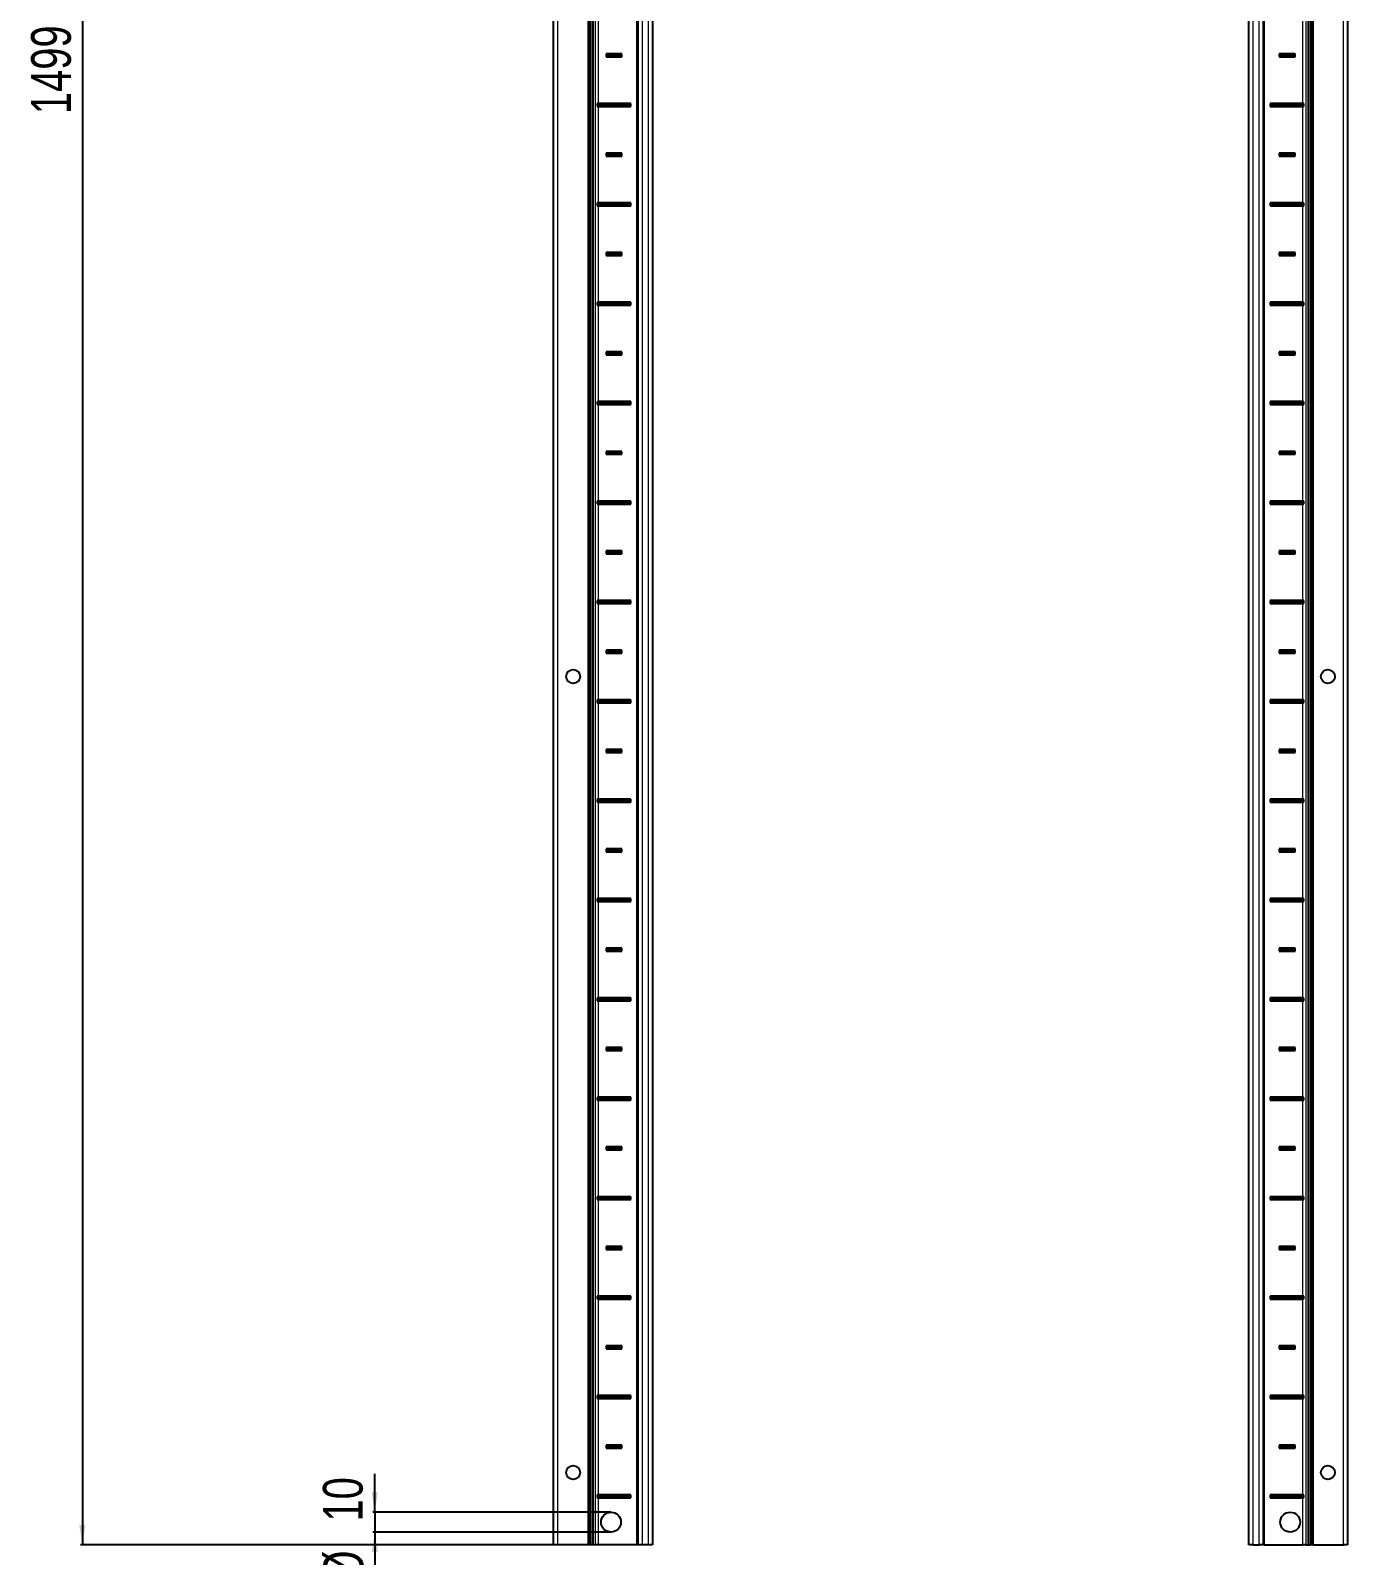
# Model space of a CAD drawing. Header units: millimetres. Extents: x -199 to 3654, y -2047 to 1507.
# Drawn here: x -199 to 463, y -857 to -90 of the extents above; entities that cross this region are included whole.
import ezdxf

# ---------------------------------------------------------------- set-up
doc = ezdxf.new("R2010")
doc.units = ezdxf.units.MM
doc.layers.add('FORMAT', color=7, linetype='Continuous')
doc.styles.add('SLDTEXTSTYLE0', font='TXT', dxfattribs={"width": 0.75})
doc.dimstyles.new('SLDDIMSTYLE0', dxfattribs={"dimtxt": 20, "dimasz": 10, "dimexe": 0, "dimexo": 0.0625, "dimgap": 5, "dimtad": 2, "dimdec": 1, "dimrnd": 1e-09, "dimzin": 12, "dimdsep": 46, "dimtxsty": 'SLDTEXTSTYLE0', "dimsah": 1, "dimcen": 0.09, "dimadec": 0, "dimazin": 3, "dimtfac": 1, "dimtofl": 0, "dimtmove": 0, "dimatfit": 3, "dimfxl": 0, "dimfrac": 2, "dimtolj": 1, "dimtzin": 12, "dimarcsym": 0})
doc.dimstyles.new('SLDDIMSTYLE1', dxfattribs={"dimtxt": 20, "dimasz": 10, "dimexe": 0, "dimexo": 0.0625, "dimgap": 5, "dimtad": 2, "dimdec": 1, "dimrnd": 1e-09, "dimzin": 12, "dimdsep": 46, "dimtxsty": 'SLDTEXTSTYLE0', "dimsah": 1, "dimcen": 0.09, "dimadec": 0, "dimazin": 3, "dimtfac": 1, "dimtmove": 0, "dimatfit": 0, "dimfxl": 0, "dimfrac": 2, "dimtolj": 1, "dimtzin": 12, "dimarcsym": 0})

# ---------------------------------------------------------------- blocks, each defined once
blk = doc.blocks.new('_D')
at = {"layer": 'FORMAT'}
for p, q in [((86.41, 647.21), (-174.15, 647.21)), ((-173.15, 647.21), (-173.15, -851.79)), ((86.41, -851.79), (-174.15, -851.79))]:
    blk.add_line(p, q, dxfattribs=at)
for points in [[(-173.15, 647.21), (-174.69, 637.21), (-171.61, 637.21)], [(-173.15, -851.79), (-171.61, -841.79), (-174.69, -841.79)]]:
    blk.add_solid(points, dxfattribs=at)
at = {"layer": 'FORMAT', "insert": (-198.93, -131.85), "char_height": 20, "attachment_point": 1, "rotation": 90, "style": 'SLDTEXTSTYLE0'}
blk.add_mtext('1499', dxfattribs=at)
blk = doc.blocks.new('_D_3')
at = {"layer": 'FORMAT'}
for p, q in [((-26.02, -835.29), (-26.02, -816.06)), ((92.82, -835.29), (-27.02, -835.29)), ((-26.02, -835.29), (-26.02, -845.29)), ((92.82, -845.29), (-27.02, -845.29)), ((-26.02, -845.29), (-26.02, -864.52))]:
    blk.add_line(p, q, dxfattribs=at)
for points in [[(-26.02, -835.29), (-24.48, -825.29), (-27.56, -825.29)], [(-26.02, -845.29), (-27.56, -855.29), (-24.48, -855.29)]]:
    blk.add_solid(points, dxfattribs=at)
at = {"layer": 'FORMAT', "char_height": 20, "attachment_point": 1, "rotation": 90, "style": 'SLDTEXTSTYLE0'}
for s, insert in [('10', (-52.11, -839.99)), ('%%c', (-51.8, -870.15))]:
    blk.add_mtext(s, dxfattribs=dict(at, insert=insert))

msp = doc.modelspace()

# ---------------------------------------------------------------- linework, layer by layer
at = {"color": 7, "linetype": 'Continuous', "lineweight": 25}
for p, q in [((63.98, -851.79), (63.98, 647.21)), ((81.98, -851.79), (81.98, 647.21)), ((83.77, -851.79), (83.77, 647.21)), ((83.8, -851.79), (83.8, 647.21)), ((106.48, -851.79), (106.48, 647.21)), ((113.68, 647.21), (113.68, -851.79)), ((413.68, -851.79), (413.68, 647.21)), ((420.88, 647.21), (420.88, -851.79)), ((443.55, 647.21), (443.55, -851.79)), ((443.58, 647.21), (443.58, -851.79)), ((445.38, 647.21), (445.38, -851.79)), ((463.38, 647.21), (463.38, -851.79)), ((98.33, -101.54), (90.33, -101.54)), ((90.33, -101.54), (90.33, -103.04)), ((91.08, -102.29), (90.33, -101.54)), ((91.08, -102.29), (90.33, -103.04)), ((90.33, -103.04), (98.33, -103.04)), ((97.58, -102.29), (91.08, -102.29)), ((97.58, -102.29), (98.33, -101.54)), ((97.58, -102.29), (98.33, -103.04)), ((98.33, -103.04), (98.33, -101.54)), ((437.03, -101.54), (429.03, -101.54)), ((429.03, -101.54), (429.03, -103.04)), ((429.78, -102.29), (429.03, -101.54)), ((429.78, -102.29), (429.03, -103.04)), ((429.03, -103.04), (437.03, -103.04)), ((429.78, -102.29), (436.28, -102.29)), ((436.28, -102.29), (437.03, -101.54)), ((436.28, -102.29), (437.03, -103.04)), ((437.03, -103.04), (437.03, -101.54)), ((85.93, -126.65), (85.93, -127.94)), ((86.58, -127.29), (85.93, -126.65)), ((86.58, -127.29), (85.93, -127.94)), ((102.83, -126.54), (86.42, -126.54)), ((86.42, -128.04), (102.83, -128.04)), ((102.08, -127.29), (86.58, -127.29)), ((102.08, -127.29), (102.83, -126.54)), ((102.08, -127.29), (102.83, -128.04)), ((102.83, -128.04), (102.83, -126.54)), ((440.93, -126.54), (424.53, -126.54)), ((424.53, -126.54), (424.53, -128.04)), ((425.28, -127.29), (424.53, -126.54)), ((425.28, -127.29), (424.53, -128.04)), ((424.53, -128.04), (440.93, -128.04)), ((425.28, -127.29), (440.78, -127.29)), ((440.78, -127.29), (441.42, -126.65)), ((440.78, -127.29), (441.42, -127.94)), ((441.42, -127.94), (441.42, -126.65)), ((98.33, -151.54), (90.33, -151.54)), ((90.33, -151.54), (90.33, -153.04)), ((91.08, -152.29), (90.33, -151.54)), ((91.08, -152.29), (90.33, -153.04)), ((90.33, -153.04), (98.33, -153.04)), ((97.58, -152.29), (91.08, -152.29)), ((97.58, -152.29), (98.33, -151.54)), ((97.58, -152.29), (98.33, -153.04)), ((98.33, -153.04), (98.33, -151.54)), ((437.03, -151.54), (429.03, -151.54)), ((429.03, -151.54), (429.03, -153.04)), ((429.78, -152.29), (429.03, -151.54)), ((429.78, -152.29), (429.03, -153.04)), ((429.03, -153.04), (437.03, -153.04)), ((429.78, -152.29), (436.28, -152.29)), ((436.28, -152.29), (437.03, -151.54)), ((436.28, -152.29), (437.03, -153.04)), ((437.03, -153.04), (437.03, -151.54)), ((85.93, -176.65), (85.93, -177.94)), ((86.58, -177.29), (85.93, -176.65)), ((86.58, -177.29), (85.93, -177.94)), ((102.83, -176.54), (86.42, -176.54)), ((86.42, -178.04), (102.83, -178.04)), ((102.08, -177.29), (86.58, -177.29)), ((102.08, -177.29), (102.83, -176.54)), ((102.08, -177.29), (102.83, -178.04)), ((102.83, -178.04), (102.83, -176.54)), ((440.93, -176.54), (424.53, -176.54)), ((424.53, -176.54), (424.53, -178.04)), ((425.28, -177.29), (424.53, -176.54)), ((425.28, -177.29), (424.53, -178.04)), ((424.53, -178.04), (440.93, -178.04)), ((425.28, -177.29), (440.78, -177.29)), ((440.78, -177.29), (441.42, -176.65)), ((440.78, -177.29), (441.42, -177.94)), ((441.42, -177.94), (441.42, -176.65)), ((98.33, -201.54), (90.33, -201.54)), ((90.33, -201.54), (90.33, -203.04)), ((91.08, -202.29), (90.33, -201.54)), ((91.08, -202.29), (90.33, -203.04)), ((90.33, -203.04), (98.33, -203.04)), ((97.58, -202.29), (91.08, -202.29)), ((97.58, -202.29), (98.33, -201.54)), ((97.58, -202.29), (98.33, -203.04)), ((98.33, -203.04), (98.33, -201.54)), ((437.03, -201.54), (429.03, -201.54)), ((429.03, -201.54), (429.03, -203.04)), ((429.78, -202.29), (429.03, -201.54)), ((429.78, -202.29), (429.03, -203.04)), ((429.03, -203.04), (437.03, -203.04)), ((429.78, -202.29), (436.28, -202.29)), ((436.28, -202.29), (437.03, -201.54)), ((436.28, -202.29), (437.03, -203.04)), ((437.03, -203.04), (437.03, -201.54)), ((85.93, -226.65), (85.93, -227.94)), ((86.58, -227.29), (85.93, -226.65)), ((86.58, -227.29), (85.93, -227.94)), ((102.83, -226.54), (86.42, -226.54)), ((86.42, -228.04), (102.83, -228.04)), ((102.08, -227.29), (86.58, -227.29)), ((102.08, -227.29), (102.83, -226.54)), ((102.08, -227.29), (102.83, -228.04)), ((102.83, -228.04), (102.83, -226.54)), ((440.93, -226.54), (424.53, -226.54)), ((424.53, -226.54), (424.53, -228.04)), ((425.28, -227.29), (424.53, -226.54)), ((425.28, -227.29), (424.53, -228.04)), ((424.53, -228.04), (440.93, -228.04)), ((425.28, -227.29), (440.78, -227.29)), ((440.78, -227.29), (441.42, -226.65)), ((440.78, -227.29), (441.42, -227.94)), ((441.42, -227.94), (441.42, -226.65)), ((98.33, -251.54), (90.33, -251.54)), ((90.33, -251.54), (90.33, -253.04)), ((91.08, -252.29), (90.33, -251.54)), ((91.08, -252.29), (90.33, -253.04)), ((90.33, -253.04), (98.33, -253.04)), ((97.58, -252.29), (91.08, -252.29)), ((97.58, -252.29), (98.33, -251.54)), ((97.58, -252.29), (98.33, -253.04)), ((98.33, -253.04), (98.33, -251.54)), ((437.03, -251.54), (429.03, -251.54)), ((429.03, -251.54), (429.03, -253.04)), ((429.78, -252.29), (429.03, -251.54)), ((429.78, -252.29), (429.03, -253.04)), ((429.03, -253.04), (437.03, -253.04)), ((429.78, -252.29), (436.28, -252.29)), ((436.28, -252.29), (437.03, -251.54)), ((436.28, -252.29), (437.03, -253.04)), ((437.03, -253.04), (437.03, -251.54)), ((85.93, -276.65), (85.93, -277.94)), ((86.58, -277.29), (85.93, -276.65)), ((86.58, -277.29), (85.93, -277.94)), ((102.83, -276.54), (86.42, -276.54)), ((86.42, -278.04), (102.83, -278.04)), ((102.08, -277.29), (86.58, -277.29)), ((102.08, -277.29), (102.83, -276.54)), ((102.08, -277.29), (102.83, -278.04)), ((102.83, -278.04), (102.83, -276.54)), ((440.93, -276.54), (424.53, -276.54)), ((424.53, -276.54), (424.53, -278.04)), ((425.28, -277.29), (424.53, -276.54)), ((425.28, -277.29), (424.53, -278.04)), ((424.53, -278.04), (440.93, -278.04)), ((425.28, -277.29), (440.78, -277.29)), ((440.78, -277.29), (441.42, -276.65)), ((440.78, -277.29), (441.42, -277.94)), ((441.42, -277.94), (441.42, -276.65)), ((98.33, -301.54), (90.33, -301.54)), ((90.33, -301.54), (90.33, -303.04)), ((91.08, -302.29), (90.33, -301.54)), ((91.08, -302.29), (90.33, -303.04)), ((90.33, -303.04), (98.33, -303.04)), ((97.58, -302.29), (91.08, -302.29)), ((97.58, -302.29), (98.33, -301.54)), ((97.58, -302.29), (98.33, -303.04)), ((98.33, -303.04), (98.33, -301.54)), ((437.03, -301.54), (429.03, -301.54)), ((429.03, -301.54), (429.03, -303.04)), ((429.78, -302.29), (429.03, -301.54)), ((429.78, -302.29), (429.03, -303.04)), ((429.03, -303.04), (437.03, -303.04)), ((429.78, -302.29), (436.28, -302.29)), ((436.28, -302.29), (437.03, -301.54)), ((436.28, -302.29), (437.03, -303.04)), ((437.03, -303.04), (437.03, -301.54)), ((85.93, -326.65), (85.93, -327.94)), ((86.58, -327.29), (85.93, -326.65)), ((86.58, -327.29), (85.93, -327.94)), ((102.83, -326.54), (86.42, -326.54)), ((86.42, -328.04), (102.83, -328.04)), ((102.08, -327.29), (86.58, -327.29)), ((102.08, -327.29), (102.83, -326.54)), ((102.08, -327.29), (102.83, -328.04)), ((102.83, -328.04), (102.83, -326.54)), ((440.93, -326.54), (424.53, -326.54)), ((424.53, -326.54), (424.53, -328.04)), ((425.28, -327.29), (424.53, -326.54)), ((425.28, -327.29), (424.53, -328.04)), ((424.53, -328.04), (440.93, -328.04)), ((425.28, -327.29), (440.78, -327.29)), ((440.78, -327.29), (441.42, -326.65)), ((440.78, -327.29), (441.42, -327.94)), ((441.42, -327.94), (441.42, -326.65)), ((98.33, -351.54), (90.33, -351.54)), ((90.33, -351.54), (90.33, -353.04)), ((91.08, -352.29), (90.33, -351.54)), ((91.08, -352.29), (90.33, -353.04)), ((97.58, -352.29), (91.08, -352.29)), ((97.58, -352.29), (98.33, -351.54)), ((97.58, -352.29), (98.33, -353.04)), ((98.33, -353.04), (98.33, -351.54)), ((437.03, -351.54), (429.03, -351.54)), ((429.03, -351.54), (429.03, -353.04)), ((429.78, -352.29), (429.03, -351.54)), ((429.78, -352.29), (429.03, -353.04)), ((429.78, -352.29), (436.28, -352.29)), ((436.28, -352.29), (437.03, -351.54)), ((436.28, -352.29), (437.03, -353.04)), ((437.03, -353.04), (437.03, -351.54)), ((90.33, -353.04), (98.33, -353.04)), ((429.03, -353.04), (437.03, -353.04)), ((85.93, -376.65), (85.93, -377.94)), ((86.58, -377.29), (85.93, -376.65)), ((86.58, -377.29), (85.93, -377.94)), ((102.83, -376.54), (86.42, -376.54)), ((86.42, -378.04), (102.83, -378.04)), ((102.08, -377.29), (86.58, -377.29)), ((102.08, -377.29), (102.83, -376.54)), ((102.08, -377.29), (102.83, -378.04)), ((102.83, -378.04), (102.83, -376.54)), ((440.93, -376.54), (424.53, -376.54)), ((424.53, -376.54), (424.53, -378.04)), ((425.28, -377.29), (424.53, -376.54)), ((425.28, -377.29), (424.53, -378.04)), ((424.53, -378.04), (440.93, -378.04)), ((425.28, -377.29), (440.78, -377.29)), ((440.78, -377.29), (441.42, -376.65)), ((440.78, -377.29), (441.42, -377.94)), ((441.42, -377.94), (441.42, -376.65)), ((98.33, -401.54), (90.33, -401.54)), ((90.33, -401.54), (90.33, -403.04)), ((91.08, -402.29), (90.33, -401.54)), ((91.08, -402.29), (90.33, -403.04)), ((90.33, -403.04), (98.33, -403.04)), ((97.58, -402.29), (91.08, -402.29)), ((97.58, -402.29), (98.33, -401.54)), ((97.58, -402.29), (98.33, -403.04)), ((98.33, -403.04), (98.33, -401.54)), ((437.03, -401.54), (429.03, -401.54)), ((429.03, -401.54), (429.03, -403.04)), ((429.78, -402.29), (429.03, -401.54)), ((429.78, -402.29), (429.03, -403.04)), ((429.03, -403.04), (437.03, -403.04)), ((429.78, -402.29), (436.28, -402.29)), ((436.28, -402.29), (437.03, -401.54)), ((436.28, -402.29), (437.03, -403.04)), ((437.03, -403.04), (437.03, -401.54)), ((85.93, -426.65), (85.93, -427.94)), ((86.58, -427.29), (85.93, -426.65)), ((86.58, -427.29), (85.93, -427.94)), ((102.83, -426.54), (86.42, -426.54)), ((86.42, -428.04), (102.83, -428.04)), ((102.08, -427.29), (86.58, -427.29)), ((102.08, -427.29), (102.83, -426.54)), ((102.08, -427.29), (102.83, -428.04)), ((102.83, -428.04), (102.83, -426.54)), ((440.93, -426.54), (424.53, -426.54)), ((424.53, -426.54), (424.53, -428.04)), ((425.28, -427.29), (424.53, -426.54)), ((425.28, -427.29), (424.53, -428.04)), ((424.53, -428.04), (440.93, -428.04)), ((425.28, -427.29), (440.78, -427.29)), ((440.78, -427.29), (441.42, -426.65)), ((440.78, -427.29), (441.42, -427.94)), ((441.42, -427.94), (441.42, -426.65)), ((98.33, -451.54), (90.33, -451.54)), ((90.33, -451.54), (90.33, -453.04)), ((91.08, -452.29), (90.33, -451.54)), ((91.08, -452.29), (90.33, -453.04)), ((97.58, -452.29), (91.08, -452.29)), ((97.58, -452.29), (98.33, -451.54)), ((97.58, -452.29), (98.33, -453.04)), ((98.33, -453.04), (98.33, -451.54)), ((437.03, -451.54), (429.03, -451.54)), ((429.03, -451.54), (429.03, -453.04)), ((429.78, -452.29), (429.03, -451.54)), ((429.78, -452.29), (429.03, -453.04)), ((429.78, -452.29), (436.28, -452.29)), ((436.28, -452.29), (437.03, -451.54)), ((436.28, -452.29), (437.03, -453.04)), ((437.03, -453.04), (437.03, -451.54)), ((90.33, -453.04), (98.33, -453.04)), ((429.03, -453.04), (437.03, -453.04)), ((85.93, -476.65), (85.93, -477.94)), ((86.58, -477.29), (85.93, -476.65)), ((86.58, -477.29), (85.93, -477.94)), ((102.83, -476.54), (86.42, -476.54)), ((86.42, -478.04), (102.83, -478.04)), ((102.08, -477.29), (86.58, -477.29)), ((102.08, -477.29), (102.83, -476.54)), ((102.08, -477.29), (102.83, -478.04)), ((102.83, -478.04), (102.83, -476.54)), ((440.93, -476.54), (424.53, -476.54)), ((424.53, -476.54), (424.53, -478.04)), ((425.28, -477.29), (424.53, -476.54)), ((425.28, -477.29), (424.53, -478.04)), ((424.53, -478.04), (440.93, -478.04)), ((425.28, -477.29), (440.78, -477.29)), ((440.78, -477.29), (441.42, -476.65)), ((440.78, -477.29), (441.42, -477.94)), ((441.42, -477.94), (441.42, -476.65)), ((98.33, -501.54), (90.33, -501.54)), ((90.33, -501.54), (90.33, -503.04)), ((91.08, -502.29), (90.33, -501.54)), ((91.08, -502.29), (90.33, -503.04)), ((90.33, -503.04), (98.33, -503.04)), ((97.58, -502.29), (91.08, -502.29)), ((97.58, -502.29), (98.33, -501.54)), ((97.58, -502.29), (98.33, -503.04)), ((98.33, -503.04), (98.33, -501.54)), ((437.03, -501.54), (429.03, -501.54)), ((429.03, -501.54), (429.03, -503.04)), ((429.78, -502.29), (429.03, -501.54)), ((429.78, -502.29), (429.03, -503.04)), ((429.03, -503.04), (437.03, -503.04)), ((429.78, -502.29), (436.28, -502.29)), ((436.28, -502.29), (437.03, -501.54)), ((436.28, -502.29), (437.03, -503.04)), ((437.03, -503.04), (437.03, -501.54)), ((85.93, -526.65), (85.93, -527.94)), ((86.58, -527.29), (85.93, -526.65)), ((86.58, -527.29), (85.93, -527.94)), ((102.83, -526.54), (86.42, -526.54)), ((86.42, -528.04), (102.83, -528.04)), ((102.08, -527.29), (86.58, -527.29)), ((102.08, -527.29), (102.83, -526.54)), ((102.08, -527.29), (102.83, -528.04)), ((102.83, -528.04), (102.83, -526.54)), ((440.93, -526.54), (424.53, -526.54)), ((424.53, -526.54), (424.53, -528.04)), ((425.28, -527.29), (424.53, -526.54)), ((425.28, -527.29), (424.53, -528.04)), ((424.53, -528.04), (440.93, -528.04)), ((425.28, -527.29), (440.78, -527.29)), ((440.78, -527.29), (441.42, -526.65)), ((440.78, -527.29), (441.42, -527.94)), ((441.42, -527.94), (441.42, -526.65)), ((98.33, -551.54), (90.33, -551.54)), ((90.33, -551.54), (90.33, -553.04)), ((91.08, -552.29), (90.33, -551.54)), ((91.08, -552.29), (90.33, -553.04)), ((97.58, -552.29), (91.08, -552.29)), ((97.58, -552.29), (98.33, -551.54)), ((97.58, -552.29), (98.33, -553.04)), ((98.33, -553.04), (98.33, -551.54)), ((437.03, -551.54), (429.03, -551.54)), ((429.03, -551.54), (429.03, -553.04)), ((429.78, -552.29), (429.03, -551.54)), ((429.78, -552.29), (429.03, -553.04)), ((429.78, -552.29), (436.28, -552.29)), ((436.28, -552.29), (437.03, -551.54)), ((436.28, -552.29), (437.03, -553.04)), ((437.03, -553.04), (437.03, -551.54)), ((90.33, -553.04), (98.33, -553.04)), ((429.03, -553.04), (437.03, -553.04)), ((85.93, -576.65), (85.93, -577.94)), ((86.58, -577.29), (85.93, -576.65)), ((86.58, -577.29), (85.93, -577.94)), ((102.83, -576.54), (86.42, -576.54)), ((86.42, -578.04), (102.83, -578.04)), ((102.08, -577.29), (86.58, -577.29)), ((102.08, -577.29), (102.83, -576.54)), ((102.08, -577.29), (102.83, -578.04)), ((102.83, -578.04), (102.83, -576.54)), ((440.93, -576.54), (424.53, -576.54)), ((424.53, -576.54), (424.53, -578.04)), ((425.28, -577.29), (424.53, -576.54)), ((425.28, -577.29), (424.53, -578.04)), ((424.53, -578.04), (440.93, -578.04)), ((425.28, -577.29), (440.78, -577.29)), ((440.78, -577.29), (441.42, -576.65)), ((440.78, -577.29), (441.42, -577.94)), ((441.42, -577.94), (441.42, -576.65)), ((91.08, -602.29), (90.33, -601.54)), ((98.33, -601.54), (90.33, -601.54)), ((90.33, -601.54), (90.33, -603.04)), ((91.08, -602.29), (90.33, -603.04)), ((90.33, -603.04), (98.33, -603.04)), ((97.58, -602.29), (91.08, -602.29)), ((97.58, -602.29), (98.33, -601.54)), ((97.58, -602.29), (98.33, -603.04)), ((98.33, -603.04), (98.33, -601.54)), ((437.03, -601.54), (429.03, -601.54)), ((429.03, -601.54), (429.03, -603.04)), ((429.78, -602.29), (429.03, -601.54)), ((429.78, -602.29), (429.03, -603.04)), ((429.03, -603.04), (437.03, -603.04)), ((429.78, -602.29), (436.28, -602.29)), ((436.28, -602.29), (437.03, -601.54)), ((436.28, -602.29), (437.03, -603.04)), ((437.03, -603.04), (437.03, -601.54)), ((85.93, -626.65), (85.93, -627.94)), ((86.58, -627.29), (85.93, -626.65)), ((86.58, -627.29), (85.93, -627.94)), ((102.83, -626.54), (86.42, -626.54)), ((86.42, -628.04), (102.83, -628.04)), ((102.08, -627.29), (86.58, -627.29)), ((102.08, -627.29), (102.83, -626.54)), ((102.08, -627.29), (102.83, -628.04)), ((102.83, -628.04), (102.83, -626.54)), ((440.93, -626.54), (424.53, -626.54)), ((424.53, -626.54), (424.53, -628.04)), ((425.28, -627.29), (424.53, -626.54)), ((425.28, -627.29), (424.53, -628.04)), ((424.53, -628.04), (440.93, -628.04)), ((425.28, -627.29), (440.78, -627.29)), ((440.78, -627.29), (441.42, -626.65)), ((440.78, -627.29), (441.42, -627.94)), ((441.42, -627.94), (441.42, -626.65)), ((91.08, -652.29), (90.33, -651.54)), ((98.33, -651.54), (90.33, -651.54)), ((90.33, -651.54), (90.33, -653.04)), ((97.58, -652.29), (98.33, -651.54)), ((98.33, -653.04), (98.33, -651.54)), ((437.03, -651.54), (429.03, -651.54)), ((429.03, -651.54), (429.03, -653.04)), ((429.78, -652.29), (429.03, -651.54)), ((436.28, -652.29), (437.03, -651.54)), ((437.03, -653.04), (437.03, -651.54)), ((91.08, -652.29), (90.33, -653.04)), ((90.33, -653.04), (98.33, -653.04)), ((97.58, -652.29), (91.08, -652.29)), ((97.58, -652.29), (98.33, -653.04)), ((429.78, -652.29), (429.03, -653.04)), ((429.03, -653.04), (437.03, -653.04)), ((429.78, -652.29), (436.28, -652.29)), ((436.28, -652.29), (437.03, -653.04)), ((85.93, -676.65), (85.93, -677.94)), ((86.58, -677.29), (85.93, -676.65)), ((86.58, -677.29), (85.93, -677.94)), ((102.83, -676.54), (86.42, -676.54)), ((86.42, -678.04), (102.83, -678.04)), ((102.08, -677.29), (86.58, -677.29)), ((102.08, -677.29), (102.83, -676.54)), ((102.08, -677.29), (102.83, -678.04)), ((102.83, -678.04), (102.83, -676.54)), ((440.93, -676.54), (424.53, -676.54)), ((424.53, -676.54), (424.53, -678.04)), ((425.28, -677.29), (424.53, -676.54)), ((425.28, -677.29), (424.53, -678.04)), ((424.53, -678.04), (440.93, -678.04)), ((425.28, -677.29), (440.78, -677.29)), ((440.78, -677.29), (441.42, -676.65)), ((440.78, -677.29), (441.42, -677.94)), ((441.42, -677.94), (441.42, -676.65)), ((91.08, -702.29), (90.33, -701.54)), ((98.33, -701.54), (90.33, -701.54)), ((90.33, -701.54), (90.33, -703.04)), ((91.08, -702.29), (90.33, -703.04)), ((90.33, -703.04), (98.33, -703.04)), ((97.58, -702.29), (91.08, -702.29)), ((97.58, -702.29), (98.33, -701.54)), ((97.58, -702.29), (98.33, -703.04)), ((98.33, -703.04), (98.33, -701.54)), ((437.03, -701.54), (429.03, -701.54)), ((429.03, -701.54), (429.03, -703.04)), ((429.78, -702.29), (429.03, -701.54)), ((429.78, -702.29), (429.03, -703.04)), ((429.03, -703.04), (437.03, -703.04)), ((429.78, -702.29), (436.28, -702.29)), ((436.28, -702.29), (437.03, -701.54)), ((436.28, -702.29), (437.03, -703.04)), ((437.03, -703.04), (437.03, -701.54)), ((85.93, -726.65), (85.93, -727.94)), ((86.58, -727.29), (85.93, -726.65)), ((86.58, -727.29), (85.93, -727.94)), ((102.83, -726.54), (86.42, -726.54)), ((86.42, -728.04), (102.83, -728.04)), ((102.08, -727.29), (86.58, -727.29)), ((102.08, -727.29), (102.83, -726.54)), ((102.08, -727.29), (102.83, -728.04)), ((102.83, -728.04), (102.83, -726.54)), ((440.93, -726.54), (424.53, -726.54)), ((424.53, -726.54), (424.53, -728.04)), ((425.28, -727.29), (424.53, -726.54)), ((425.28, -727.29), (424.53, -728.04)), ((424.53, -728.04), (440.93, -728.04)), ((425.28, -727.29), (440.78, -727.29)), ((440.78, -727.29), (441.42, -726.65)), ((440.78, -727.29), (441.42, -727.94)), ((441.42, -727.94), (441.42, -726.65)), ((91.08, -752.29), (90.33, -751.54)), ((98.33, -751.54), (90.33, -751.54)), ((90.33, -751.54), (90.33, -753.04)), ((97.58, -752.29), (98.33, -751.54)), ((98.33, -753.04), (98.33, -751.54)), ((429.03, -751.54), (429.03, -753.04)), ((437.03, -751.54), (429.03, -751.54)), ((429.78, -752.29), (429.03, -751.54)), ((436.28, -752.29), (437.03, -751.54)), ((437.03, -753.04), (437.03, -751.54)), ((91.08, -752.29), (90.33, -753.04)), ((90.33, -753.04), (98.33, -753.04)), ((97.58, -752.29), (91.08, -752.29)), ((97.58, -752.29), (98.33, -753.04)), ((429.78, -752.29), (429.03, -753.04)), ((429.03, -753.04), (437.03, -753.04)), ((429.78, -752.29), (436.28, -752.29)), ((436.28, -752.29), (437.03, -753.04)), ((85.93, -776.65), (85.93, -777.94)), ((86.58, -777.29), (85.93, -776.65)), ((86.58, -777.29), (85.93, -777.94)), ((102.83, -776.54), (86.42, -776.54)), ((86.42, -778.04), (102.83, -778.04)), ((102.08, -777.29), (86.58, -777.29)), ((102.08, -777.29), (102.83, -776.54)), ((102.08, -777.29), (102.83, -778.04)), ((102.83, -778.04), (102.83, -776.54)), ((440.93, -776.54), (424.53, -776.54)), ((424.53, -776.54), (424.53, -778.04)), ((425.28, -777.29), (424.53, -776.54)), ((425.28, -777.29), (424.53, -778.04)), ((424.53, -778.04), (440.93, -778.04)), ((425.28, -777.29), (440.78, -777.29)), ((440.78, -777.29), (441.42, -776.65)), ((440.78, -777.29), (441.42, -777.94)), ((441.42, -777.94), (441.42, -776.65)), ((91.08, -802.29), (90.33, -801.54)), ((90.33, -801.54), (90.33, -803.04)), ((98.33, -801.54), (90.33, -801.54)), ((91.08, -802.29), (90.33, -803.04)), ((90.33, -803.04), (98.33, -803.04)), ((97.58, -802.29), (91.08, -802.29)), ((97.58, -802.29), (98.33, -801.54)), ((97.58, -802.29), (98.33, -803.04)), ((98.33, -803.04), (98.33, -801.54)), ((429.03, -801.54), (429.03, -803.04)), ((437.03, -801.54), (429.03, -801.54)), ((429.78, -802.29), (429.03, -801.54)), ((429.78, -802.29), (429.03, -803.04)), ((429.03, -803.04), (437.03, -803.04)), ((429.78, -802.29), (436.28, -802.29)), ((436.28, -802.29), (437.03, -801.54)), ((436.28, -802.29), (437.03, -803.04)), ((437.03, -803.04), (437.03, -801.54)), ((85.93, -826.65), (85.93, -827.94)), ((86.58, -827.29), (85.93, -826.65)), ((86.58, -827.29), (85.93, -827.94)), ((102.83, -826.54), (86.42, -826.54)), ((86.42, -828.04), (102.83, -828.04)), ((102.08, -827.29), (86.58, -827.29)), ((102.08, -827.29), (102.83, -826.54)), ((102.08, -827.29), (102.83, -828.04)), ((102.83, -828.04), (102.83, -826.54)), ((440.93, -826.54), (424.53, -826.54)), ((424.53, -826.54), (424.53, -828.04)), ((425.28, -827.29), (424.53, -826.54)), ((425.28, -827.29), (424.53, -828.04)), ((424.53, -828.04), (440.93, -828.04)), ((425.28, -827.29), (440.78, -827.29)), ((440.78, -827.29), (441.42, -826.65)), ((440.78, -827.29), (441.42, -827.94)), ((441.42, -827.94), (441.42, -826.65)), ((65.98, -851.79), (63.98, -851.79)), ((81.33, -851.79), (65.98, -851.79)), ((81.98, -851.79), (81.33, -851.79)), ((82.56, -851.79), (81.98, -851.79)), ((83.77, -851.79), (82.56, -851.79)), ((83.8, -851.79), (83.77, -851.79)), ((85.01, -851.79), (83.8, -851.79)), ((86.42, -851.79), (85.01, -851.79)), ((105.83, -851.79), (86.42, -851.79)), ((106.48, -851.79), (105.83, -851.79)), ((108.48, -851.79), (106.48, -851.79)), ((111.68, -851.79), (108.48, -851.79)), ((113.68, -851.79), (111.68, -851.79)), ((415.68, -851.79), (413.68, -851.79)), ((415.68, -851.79), (418.88, -851.79)), ((420.88, -851.79), (418.88, -851.79)), ((421.53, -851.79), (420.88, -851.79)), ((421.53, -851.79), (440.93, -851.79)), ((442.34, -851.79), (440.93, -851.79)), ((442.34, -851.79), (443.55, -851.79)), ((443.55, -851.79), (443.58, -851.79)), ((443.58, -851.79), (444.79, -851.79)), ((445.38, -851.79), (444.79, -851.79)), ((446.03, -851.79), (445.38, -851.79)), ((446.03, -851.79), (461.38, -851.79)), ((463.38, -851.79), (461.38, -851.79))]:
    msp.add_line(p, q, dxfattribs=at)
at = {"color": 8, "linetype": 'Continuous', "lineweight": 18}
for p, q in [((65.98, 647.21), (65.98, -851.79)), ((81.33, -851.79), (81.33, 647.21)), ((82.56, 647.21), (82.56, -851.79)), ((85.01, -851.79), (85.01, 647.21)), ((105.83, -851.79), (105.83, 647.21)), ((108.48, 647.21), (108.48, -851.79)), ((111.68, -851.79), (111.68, 647.21)), ((415.68, 647.21), (415.68, -851.79)), ((418.88, -851.79), (418.88, 647.21)), ((421.53, 647.21), (421.53, -851.79)), ((442.34, 647.21), (442.34, -851.79)), ((444.79, -851.79), (444.79, 647.21)), ((446.03, 647.21), (446.03, -851.79)), ((461.38, -851.79), (461.38, 647.21)), ((86.42, -78.04), (86.42, -126.54)), ((440.93, -126.54), (440.93, -78.04)), ((86.42, -128.04), (86.42, -176.54)), ((440.93, -176.54), (440.93, -128.04)), ((86.42, -178.04), (86.42, -226.54)), ((440.93, -226.54), (440.93, -178.04)), ((86.42, -228.04), (86.42, -276.54)), ((440.93, -276.54), (440.93, -228.04)), ((86.42, -278.04), (86.42, -326.54)), ((440.93, -326.54), (440.93, -278.04)), ((86.42, -328.04), (86.42, -376.54)), ((440.93, -376.54), (440.93, -328.04)), ((86.42, -378.04), (86.42, -426.54)), ((440.93, -426.54), (440.93, -378.04)), ((86.42, -428.04), (86.42, -476.54)), ((440.93, -476.54), (440.93, -428.04)), ((86.42, -478.04), (86.42, -526.54)), ((440.93, -526.54), (440.93, -478.04)), ((86.42, -528.04), (86.42, -576.54)), ((440.93, -576.54), (440.93, -528.04)), ((86.42, -578.04), (86.42, -626.54)), ((440.93, -626.54), (440.93, -578.04)), ((86.42, -628.04), (86.42, -676.54)), ((440.93, -676.54), (440.93, -628.04)), ((86.42, -678.04), (86.42, -726.54)), ((440.93, -726.54), (440.93, -678.04)), ((86.42, -728.04), (86.42, -776.54)), ((440.93, -776.54), (440.93, -728.04)), ((86.42, -778.04), (86.42, -826.54)), ((440.93, -826.54), (440.93, -778.04)), ((86.42, -828.04), (86.42, -851.79)), ((440.93, -851.79), (440.93, -828.04))]:
    msp.add_line(p, q, dxfattribs=at)
at = {"color": 7, "linetype": 'Continuous', "lineweight": 25}
for centre, radius in [((73.83, -414.79), 3.5), ((453.53, -414.79), 3.5), ((73.83, -815.29), 3.5), ((453.53, -815.29), 3.5), ((92.83, -840.29), 5), ((434.53, -840.29), 5)]:
    msp.add_circle(centre, radius, dxfattribs=at)
for centre, start_param, end_param in [((86.42, -130.01), 0, 0.248269), ((86.42, -124.58), 2.893323, 3.141593), ((440.93, -130.01), 6.034916, 6.283185), ((440.93, -124.58), 3.141593, 3.389862), ((86.42, -180.01), 0, 0.248269), ((86.42, -174.58), 2.893323, 3.141593), ((440.93, -180.01), 6.034916, 6.283185), ((440.93, -174.58), 3.141593, 3.389862), ((86.42, -230.01), 0, 0.248269), ((86.42, -224.58), 2.893323, 3.141593), ((440.93, -230.01), 6.034916, 6.283185), ((440.93, -224.58), 3.141593, 3.389862), ((86.42, -280.01), 0, 0.248269), ((86.42, -274.58), 2.893323, 3.141593), ((440.93, -280.01), 6.034916, 6.283185), ((440.93, -274.58), 3.141593, 3.389862), ((86.42, -330.01), 0, 0.248269), ((86.42, -324.58), 2.893323, 3.141593), ((440.93, -330.01), 6.034916, 6.283185), ((440.93, -324.58), 3.141593, 3.389862), ((86.42, -380.01), 0, 0.248269), ((86.42, -374.58), 2.893323, 3.141593), ((440.93, -380.01), 6.034916, 6.283185), ((440.93, -374.58), 3.141593, 3.389862), ((86.42, -430.01), 0, 0.248269), ((86.42, -424.58), 2.893323, 3.141593), ((440.93, -430.01), 6.034916, 6.283185), ((440.93, -424.58), 3.141593, 3.389862), ((86.42, -480.01), 0, 0.248269), ((86.42, -474.58), 2.893323, 3.141593), ((440.93, -480.01), 6.034916, 6.283185), ((440.93, -474.58), 3.141593, 3.389862), ((86.42, -530.01), 0, 0.248269), ((86.42, -524.58), 2.893323, 3.141593), ((440.93, -530.01), 6.034916, 6.283185), ((440.93, -524.58), 3.141593, 3.389862), ((86.42, -580.01), 0, 0.248269), ((86.42, -574.58), 2.893323, 3.141593), ((440.93, -580.01), 6.034916, 6.283185), ((440.93, -574.58), 3.141593, 3.389862), ((86.42, -630.01), 0, 0.248269), ((86.42, -624.58), 2.893323, 3.141593), ((440.93, -630.01), 6.034916, 6.283185), ((440.93, -624.58), 3.141593, 3.389862), ((86.42, -680.01), 0, 0.248269), ((86.42, -674.58), 2.893323, 3.141593), ((440.93, -680.01), 6.034916, 6.283185), ((440.93, -674.58), 3.141593, 3.389862), ((86.42, -730.01), 0, 0.248269), ((86.42, -724.58), 2.893323, 3.141593), ((440.93, -730.01), 6.034916, 6.283185), ((440.93, -724.58), 3.141593, 3.389862), ((86.42, -780.01), 0, 0.248269), ((86.42, -774.58), 2.893323, 3.141593), ((440.93, -780.01), 6.034916, 6.283185), ((440.93, -774.58), 3.141593, 3.389862), ((86.42, -830.01), 0, 0.248269), ((86.42, -824.58), 2.893323, 3.141593), ((440.93, -830.01), 6.034916, 6.283185), ((440.93, -824.58), 3.141593, 3.389862)]:
    msp.add_ellipse(centre, major_axis=(0, 3.46), ratio=0.57735, start_param=start_param, end_param=end_param, dxfattribs=at)

# ---------------------------------------------------------------- dimensions: what is measured, and where the dimension line sits
at = {"layer": 'FORMAT'}
dim = msp.add_linear_dim(base=(-173.15, -851.79), p1=(86.42, 647.21), p2=(86.42, -851.79), angle=90, dimstyle='SLDDIMSTYLE0', dxfattribs=at)
dim.commit()
dim.dimension.update_dxf_attribs({"geometry": '_D', "text_midpoint": (-173.15, -102.29), "dimtype": 160})
dim = msp.add_linear_dim(base=(-26.02, -845.29), p1=(92.83, -835.29), p2=(92.83, -845.29), angle=90, text='%%c<>', dimstyle='SLDDIMSTYLE1', dxfattribs=at)
dim.commit()
dim.dimension.update_dxf_attribs({"geometry": '_D_3', "text_midpoint": (-26.02, -840.29), "dimtype": 160})

doc.saveas('drawing.dxf')
